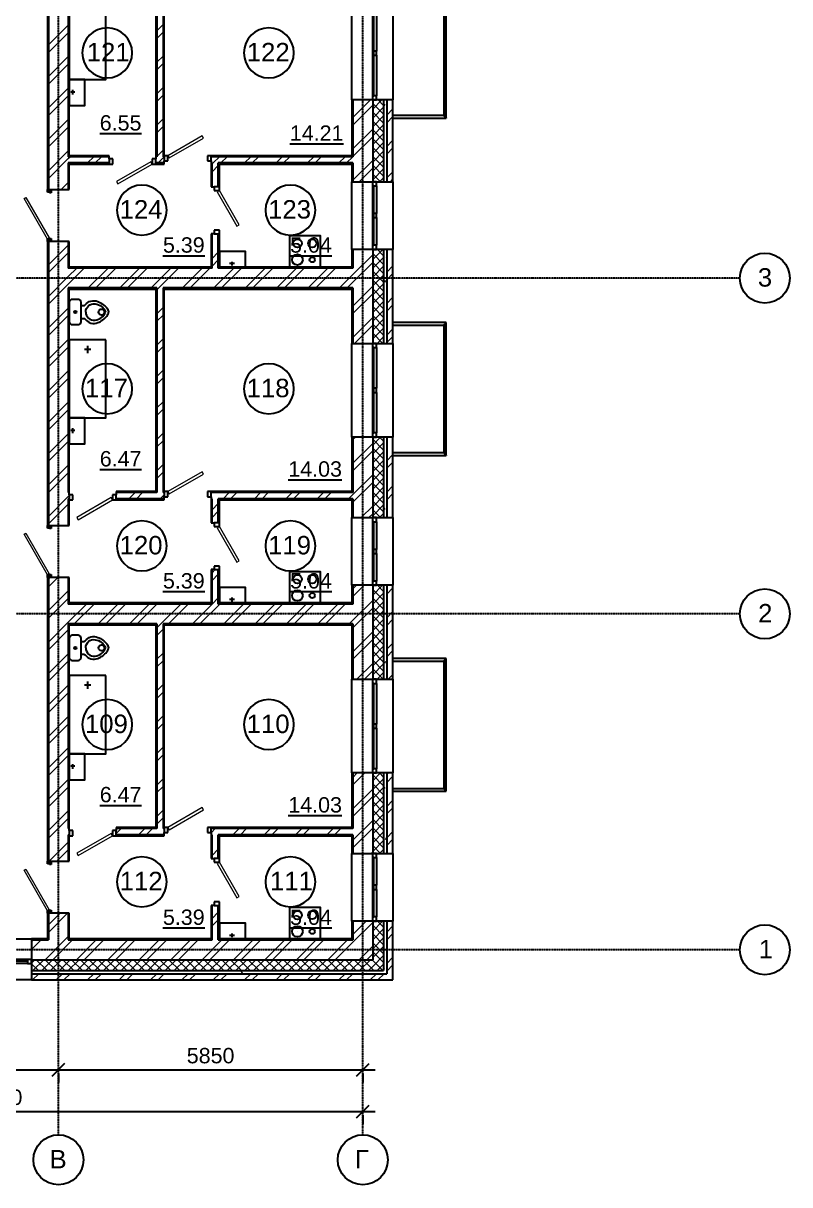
# Model space of a CAD drawing. Header units: millimetres. Extents: x -3463 to 813393, y -106315 to 159215.
# Drawn here: x 190056 to 204788, y -1511 to 20796 of the extents above; entities that cross this region are included whole.
import ezdxf

# ---------------------------------------------------------------- set-up
doc = ezdxf.new("R2010")
doc.units = ezdxf.units.MM
doc.linetypes.add('Линия сетки', pattern=[22.225, 12.7, -3.175, 3.175, -3.175])
doc.layers.add('AXIS_', color=252, linetype='Continuous')
doc.layers.add('PLANS_', color=252, linetype='Continuous')
doc.styles.add('arial', font='arial.ttf')
doc.styles.add('Arial_1', font='arial.ttf', dxfattribs={"height": 295.05988})

# ---------------------------------------------------------------- blocks, each defined once
blk = doc.blocks.new('_Oblique')
at = {"color": 0, "linetype": 'ByBlock', "lineweight": -2}
blk.add_line((-0.5, -0.5), (0.5, 0.5), dxfattribs=at)
blk = doc.blocks.new('A$Cd9ce3b92')
at = {"layer": 'AXIS_', "linetype": 'Линия сетки'}
for p, q in [((1551, -44949), (1551, 40039)), ((7401, -44949), (7401, 40039)), ((14647, -28496), (-13895, -28496)), ((14647, -34946), (-13895, -34946)), ((14647, -41396), (-13895, -41396))]:
    blk.add_line(p, q, dxfattribs=at)
at = {"layer": 'AXIS_'}
for p, q in [((-1219, -43702), (1791, -43702)), ((1311, -43702), (7641, -43702)), ((1551, -43772), (1551, -43942)), ((1551, -43772), (1551, -43942)), ((7401, -43772), (7401, -43942)), ((-7069, -44502), (7641, -44502)), ((7401, -44572), (7401, -44742))]:
    blk.add_line(p, q, dxfattribs=at)
for centre in [(15127, -28496), (15127, -34946), (15127, -41396), (1551, -45429), (7401, -45429)]:
    blk.add_circle(centre, 480, dxfattribs=at)
at = {"layer": 'PLANS_', "lineweight": 25}
for p, q in [((1341, -21086), (1341, -26796)), ((1761, -26146), (1761, -22206)), ((3424, -22206), (3424, -26206)), ((3584, -26146), (3584, -22206)), ((7981, -25076), (7191, -25076)), ((7191, -25076), (7191, -26146)), ((7981, -26646), (7981, -25076)), ((2524, -26146), (1761, -26146)), ((1761, -26796), (1761, -26306)), ((1761, -26306), (2524, -26306)), ((2524, -26206), (2524, -26146)), ((3424, -26306), (3584, -26306)), ((3584, -26306), (3584, -26246)), ((7191, -26146), (4484, -26146)), ((4484, -26246), (4484, -26746)), ((4644, -26306), (7191, -26306)), ((4644, -26746), (4644, -26306)), ((7191, -26306), (7191, -26646)), ((4484, -26746), (4544, -26746)), ((7191, -26646), (7981, -26646)), ((1411, -26796), (1761, -26796)), ((4484, -27646), (4484, -28286)), ((4544, -27646), (4484, -27646)), ((4644, -28286), (4644, -27646)), ((1341, -27796), (1341, -33246)), ((1761, -27796), (1411, -27796)), ((1761, -28286), (1761, -27796)), ((7981, -27946), (7191, -27946)), ((7191, -27946), (7191, -28286)), ((7981, -29751), (7981, -27946)), ((4484, -28286), (1761, -28286)), ((7191, -28286), (4644, -28286)), ((1761, -32656), (1761, -28706)), ((1761, -28706), (3424, -28706)), ((3424, -28706), (3424, -32596)), ((3584, -28706), (7191, -28706)), ((3584, -32596), (3584, -28706)), ((7191, -28706), (7191, -29751)), ((7191, -29751), (7981, -29751)), ((7981, -31551), (7191, -31551)), ((7191, -31551), (7191, -32596)), ((7981, -33096), (7981, -31551)), ((1761, -33246), (1761, -32756)), ((3424, -32596), (2661, -32596)), ((2661, -32596), (2661, -32656)), ((2661, -32756), (3584, -32756)), ((3584, -32756), (3584, -32696)), ((7191, -32596), (4484, -32596)), ((4484, -32696), (4484, -33196)), ((4644, -32756), (7191, -32756)), ((4644, -33196), (4644, -32756)), ((7191, -32756), (7191, -33096)), ((4484, -33196), (4544, -33196)), ((7191, -33096), (7981, -33096)), ((1411, -33246), (1761, -33246)), ((4484, -34096), (4484, -34736)), ((4544, -34096), (4484, -34096)), ((4644, -34736), (4644, -34096)), ((1341, -34246), (1341, -39696)), ((1761, -34246), (1411, -34246)), ((1761, -34736), (1761, -34246)), ((7981, -34396), (7191, -34396)), ((7191, -34396), (7191, -34736)), ((7981, -36201), (7981, -34396)), ((4484, -34736), (1761, -34736)), ((7191, -34736), (4644, -34736)), ((1761, -39106), (1761, -35156)), ((1761, -35156), (3424, -35156)), ((3424, -35156), (3424, -39046)), ((3584, -35156), (7191, -35156)), ((3584, -39046), (3584, -35156)), ((7191, -35156), (7191, -36201)), ((7191, -36201), (7981, -36201)), ((7981, -38001), (7191, -38001)), ((7191, -38001), (7191, -39046)), ((7981, -39546), (7981, -38001)), ((1761, -39696), (1761, -39206)), ((3424, -39046), (2661, -39046)), ((2661, -39046), (2661, -39106)), ((2661, -39206), (3584, -39206)), ((3584, -39206), (3584, -39146)), ((7191, -39046), (4484, -39046)), ((4484, -39146), (4484, -39646)), ((4644, -39206), (7191, -39206)), ((4644, -39646), (4644, -39206)), ((7191, -39206), (7191, -39546)), ((1411, -39696), (1761, -39696)), ((4484, -39646), (4544, -39646)), ((7191, -39546), (7981, -39546)), ((4484, -40546), (4484, -41186)), ((4544, -40546), (4484, -40546)), ((4644, -41186), (4644, -40546)), ((1341, -40696), (1341, -41186)), ((1761, -40696), (1411, -40696)), ((1761, -41186), (1761, -40696)), ((7981, -40846), (7191, -40846)), ((7191, -40846), (7191, -41186)), ((7981, -41976), (7981, -40846)), ((1341, -41186), (1036, -41186)), ((1036, -41186), (1036, -41976)), ((4484, -41186), (1761, -41186)), ((7191, -41186), (4644, -41186)), ((1036, -41976), (7981, -41976))]:
    blk.add_line(p, q, dxfattribs=at)
at = {"layer": 'PLANS_'}
for p, q in [((1361, -21086), (1361, -26796)), ((1741, -22186), (1741, -26166)), ((3444, -22186), (3444, -26166)), ((3564, -22186), (3564, -26166)), ((8956, -22927), (8956, -25377)), ((9006, -25427), (9006, -22877)), ((7191, -25076), (7191, -23276)), ((7586, -23356), (7586, -24996)), ((7616, -24996), (7616, -23356)), ((7666, -23356), (7666, -24136)), ((7981, -23276), (7981, -25076)), ((7586, -24136), (7586, -24216)), ((7666, -24136), (7586, -24136)), ((7586, -24216), (7666, -24216)), ((7666, -24216), (7666, -24136)), ((7666, -24216), (7666, -24996)), ((7211, -25076), (7211, -26166)), ((7586, -24996), (7616, -24996)), ((7586, -24996), (7586, -25076)), ((7666, -24996), (7586, -24996)), ((7586, -25076), (7666, -25076)), ((7591, -25076), (7591, -26646)), ((7666, -25076), (7666, -24996)), ((7801, -25076), (7801, -26646)), ((7861, -25076), (7861, -26646)), ((8956, -25377), (7981, -25377)), ((7981, -25427), (9006, -25427)), ((2524, -26166), (1741, -26166)), ((1741, -26286), (1741, -26796)), ((2524, -26286), (1741, -26286)), ((2594, -26206), (2524, -26206)), ((2524, -26206), (2524, -26306)), ((2524, -26306), (2594, -26306)), ((2594, -26306), (2594, -26206)), ((3424, -26206), (3354, -26206)), ((3354, -26206), (3354, -26306)), ((3354, -26306), (3424, -26306)), ((3444, -26166), (3424, -26166)), ((3424, -26306), (3424, -26206)), ((3584, -26286), (3424, -26286)), ((3584, -26166), (3564, -26166)), ((3654, -26146), (3584, -26146)), ((3584, -26146), (3584, -26246)), ((3584, -26246), (3654, -26246)), ((3654, -26246), (3654, -26146)), ((4414, -26146), (4414, -26246)), ((4484, -26146), (4414, -26146)), ((4414, -26246), (4484, -26246)), ((4484, -26246), (4484, -26146)), ((7211, -26166), (4484, -26166)), ((4504, -26286), (4484, -26286)), ((4504, -26746), (4504, -26286)), ((7211, -26286), (4624, -26286)), ((4624, -26746), (4624, -26286)), ((7191, -26166), (7191, -26146)), ((7191, -26306), (7191, -26286)), ((7211, -26286), (7211, -26646)), ((4644, -26746), (4544, -26746)), ((4544, -26746), (4544, -26816)), ((4644, -26816), (4644, -26746)), ((7191, -27946), (7191, -26646)), ((7586, -26646), (7586, -26726)), ((7666, -26646), (7586, -26646)), ((7586, -26726), (7586, -27866)), ((7616, -26726), (7586, -26726)), ((7586, -26726), (7666, -26726)), ((7616, -27866), (7616, -26726)), ((7666, -26726), (7666, -26646)), ((7666, -26726), (7666, -27256)), ((7981, -26646), (7981, -27946)), ((1341, -26796), (1411, -26796)), ((1341, -26816), (1341, -26796)), ((1341, -26816), (1411, -26816)), ((1341, -26846), (1341, -26816)), ((1411, -26816), (1341, -26816)), ((1381, -26846), (1341, -26846)), ((1381, -26856), (1381, -26846)), ((1411, -26856), (1381, -26856)), ((1411, -26796), (1411, -26816)), ((1411, -26816), (1411, -26856)), ((4544, -26816), (4644, -26816)), ((7586, -27256), (7586, -27336)), ((7666, -27256), (7586, -27256)), ((7586, -27336), (7666, -27336)), ((7666, -27336), (7666, -27256)), ((7666, -27336), (7666, -27866)), ((4504, -28306), (4504, -27646)), ((4644, -27576), (4544, -27576)), ((4544, -27576), (4544, -27646)), ((4544, -27646), (4644, -27646)), ((4624, -28306), (4624, -27646)), ((4644, -27646), (4644, -27576)), ((1341, -27746), (1381, -27746)), ((1341, -27776), (1341, -27746)), ((1411, -27776), (1341, -27776)), ((1341, -27776), (1411, -27776)), ((1341, -27796), (1341, -27776)), ((1411, -27796), (1341, -27796)), ((1361, -27796), (1361, -33246)), ((1381, -27736), (1411, -27736)), ((1381, -27746), (1381, -27736)), ((1411, -27736), (1411, -27776)), ((1411, -27776), (1411, -27796)), ((1741, -27796), (1741, -28306)), ((7586, -27866), (7616, -27866)), ((7586, -27866), (7586, -27946)), ((7666, -27866), (7586, -27866)), ((7666, -27946), (7666, -27866)), ((7211, -27946), (7211, -28306)), ((7586, -27946), (7666, -27946)), ((7591, -27946), (7591, -29751)), ((7801, -27946), (7801, -29751)), ((7861, -27946), (7861, -29751)), ((4504, -28306), (1741, -28306)), ((7211, -28306), (4624, -28306)), ((7191, -28306), (7191, -28286)), ((1741, -28686), (1741, -32616)), ((3444, -28686), (1741, -28686)), ((3444, -28686), (3444, -32616)), ((7211, -28686), (3564, -28686)), ((3564, -28686), (3564, -32616)), ((7191, -28706), (7191, -28686)), ((7211, -28686), (7211, -29751)), ((9006, -29352), (7981, -29352)), ((7981, -29402), (8956, -29402)), ((8956, -29402), (8956, -31852)), ((9006, -31902), (9006, -29352)), ((7191, -31551), (7191, -29751)), ((7586, -29751), (7586, -29831)), ((7666, -29751), (7586, -29751)), ((7586, -29831), (7586, -31471)), ((7616, -29831), (7586, -29831)), ((7586, -29831), (7666, -29831)), ((7616, -31471), (7616, -29831)), ((7666, -29831), (7666, -29751)), ((7666, -29831), (7666, -30611)), ((7981, -29751), (7981, -31551)), ((7586, -30611), (7586, -30691)), ((7666, -30611), (7586, -30611)), ((7586, -30691), (7666, -30691)), ((7666, -30691), (7666, -30611)), ((7666, -30691), (7666, -31471)), ((7211, -31551), (7211, -32616)), ((7586, -31471), (7616, -31471)), ((7586, -31471), (7586, -31551)), ((7666, -31471), (7586, -31471)), ((7586, -31551), (7666, -31551)), ((7591, -31551), (7591, -33096)), ((7666, -31551), (7666, -31471)), ((7801, -31551), (7801, -33096)), ((7861, -31551), (7861, -33096)), ((8956, -31852), (7981, -31852)), ((7981, -31902), (9006, -31902)), ((1741, -32616), (1761, -32616)), ((1741, -32736), (1741, -33246)), ((1741, -32736), (1761, -32736)), ((1831, -32656), (1761, -32656)), ((1761, -32656), (1761, -32756)), ((1761, -32756), (1831, -32756)), ((1831, -32756), (1831, -32656)), ((2661, -32656), (2591, -32656)), ((2591, -32656), (2591, -32756)), ((2591, -32756), (2661, -32756)), ((3444, -32616), (2661, -32616)), ((2661, -32756), (2661, -32656)), ((3584, -32736), (2661, -32736)), ((3584, -32616), (3564, -32616)), ((3654, -32596), (3584, -32596)), ((3584, -32596), (3584, -32696)), ((3584, -32696), (3654, -32696)), ((3654, -32696), (3654, -32596)), ((4414, -32596), (4414, -32696)), ((4484, -32596), (4414, -32596)), ((4414, -32696), (4484, -32696)), ((4484, -32696), (4484, -32596)), ((7211, -32616), (4484, -32616)), ((4504, -32736), (4484, -32736)), ((4504, -33196), (4504, -32736)), ((7211, -32736), (4624, -32736)), ((4624, -33196), (4624, -32736)), ((7191, -32616), (7191, -32596)), ((7191, -32756), (7191, -32736)), ((7211, -32736), (7211, -33096)), ((4644, -33196), (4544, -33196)), ((4544, -33196), (4544, -33266)), ((4644, -33266), (4644, -33196)), ((7191, -34396), (7191, -33096)), ((7586, -33096), (7586, -33176)), ((7666, -33096), (7586, -33096)), ((7586, -33176), (7586, -34316)), ((7616, -33176), (7586, -33176)), ((7586, -33176), (7666, -33176)), ((7616, -34316), (7616, -33176)), ((7666, -33176), (7666, -33096)), ((7666, -33176), (7666, -33706)), ((7981, -33096), (7981, -34396)), ((1341, -33246), (1411, -33246)), ((1341, -33266), (1341, -33246)), ((1341, -33266), (1411, -33266)), ((1341, -33296), (1341, -33266)), ((1411, -33266), (1341, -33266)), ((1381, -33296), (1341, -33296)), ((1381, -33306), (1381, -33296)), ((1411, -33306), (1381, -33306)), ((1411, -33246), (1411, -33266)), ((1411, -33266), (1411, -33306)), ((4544, -33266), (4644, -33266)), ((7586, -33706), (7586, -33786)), ((7666, -33706), (7586, -33706)), ((7586, -33786), (7666, -33786)), ((7666, -33786), (7666, -33706)), ((7666, -33786), (7666, -34316)), ((4504, -34756), (4504, -34096)), ((4644, -34026), (4544, -34026)), ((4544, -34026), (4544, -34096)), ((4544, -34096), (4644, -34096)), ((4624, -34756), (4624, -34096)), ((4644, -34096), (4644, -34026)), ((1341, -34196), (1381, -34196)), ((1341, -34226), (1341, -34196)), ((1411, -34226), (1341, -34226)), ((1341, -34226), (1411, -34226)), ((1341, -34246), (1341, -34226)), ((1411, -34246), (1341, -34246)), ((1361, -34246), (1361, -39696)), ((1381, -34186), (1411, -34186)), ((1381, -34196), (1381, -34186)), ((1411, -34186), (1411, -34226)), ((1411, -34226), (1411, -34246)), ((1741, -34246), (1741, -34756)), ((7586, -34316), (7616, -34316)), ((7586, -34316), (7586, -34396)), ((7666, -34316), (7586, -34316)), ((7666, -34396), (7666, -34316)), ((7211, -34396), (7211, -34756)), ((7586, -34396), (7666, -34396)), ((7591, -34396), (7591, -36201)), ((7801, -34396), (7801, -36201)), ((7861, -34396), (7861, -36201)), ((4504, -34756), (1741, -34756)), ((7211, -34756), (4624, -34756)), ((7191, -34756), (7191, -34736)), ((1741, -35136), (1741, -39066)), ((3444, -35136), (1741, -35136)), ((3444, -35136), (3444, -39066)), ((7211, -35136), (3564, -35136)), ((3564, -35136), (3564, -39066)), ((7191, -35156), (7191, -35136)), ((7211, -35136), (7211, -36201)), ((9006, -35802), (7981, -35802)), ((7981, -35852), (8956, -35852)), ((8956, -35852), (8956, -38302)), ((9006, -38352), (9006, -35802)), ((7191, -38001), (7191, -36201)), ((7586, -36201), (7586, -36281)), ((7666, -36201), (7586, -36201)), ((7586, -36281), (7586, -37921)), ((7616, -36281), (7586, -36281)), ((7586, -36281), (7666, -36281)), ((7616, -37921), (7616, -36281)), ((7666, -36281), (7666, -36201)), ((7666, -36281), (7666, -37061)), ((7981, -36201), (7981, -38001)), ((7586, -37061), (7586, -37141)), ((7666, -37061), (7586, -37061)), ((7586, -37141), (7666, -37141)), ((7666, -37141), (7666, -37061)), ((7666, -37141), (7666, -37921)), ((7586, -37921), (7616, -37921)), ((7586, -37921), (7586, -38001)), ((7666, -37921), (7586, -37921)), ((7666, -38001), (7666, -37921)), ((7211, -38001), (7211, -39066)), ((7586, -38001), (7666, -38001)), ((7591, -38001), (7591, -39546)), ((7801, -38001), (7801, -39546)), ((7861, -38001), (7861, -39546)), ((8956, -38302), (7981, -38302)), ((7981, -38352), (9006, -38352)), ((1741, -39066), (1761, -39066)), ((1741, -39186), (1741, -39696)), ((1741, -39186), (1761, -39186)), ((1831, -39106), (1761, -39106)), ((1761, -39106), (1761, -39206)), ((1761, -39206), (1831, -39206)), ((1831, -39206), (1831, -39106)), ((2661, -39106), (2591, -39106)), ((2591, -39106), (2591, -39206)), ((2591, -39206), (2661, -39206)), ((3444, -39066), (2661, -39066)), ((2661, -39206), (2661, -39106)), ((3584, -39186), (2661, -39186)), ((3584, -39066), (3564, -39066)), ((3654, -39046), (3584, -39046)), ((3584, -39046), (3584, -39146)), ((3584, -39146), (3654, -39146)), ((3654, -39146), (3654, -39046)), ((4414, -39046), (4414, -39146)), ((4484, -39046), (4414, -39046)), ((4414, -39146), (4484, -39146)), ((4484, -39146), (4484, -39046)), ((7211, -39066), (4484, -39066)), ((4504, -39186), (4484, -39186)), ((4504, -39646), (4504, -39186)), ((7211, -39186), (4624, -39186)), ((4624, -39646), (4624, -39186)), ((7191, -39066), (7191, -39046)), ((7191, -39206), (7191, -39186)), ((7211, -39186), (7211, -39546)), ((1341, -39696), (1411, -39696)), ((1341, -39716), (1341, -39696)), ((1411, -39696), (1411, -39716)), ((4644, -39646), (4544, -39646)), ((4544, -39646), (4544, -39716)), ((4644, -39716), (4644, -39646)), ((7191, -40846), (7191, -39546)), ((7586, -39546), (7586, -39626)), ((7666, -39546), (7586, -39546)), ((7586, -39626), (7586, -40766)), ((7616, -39626), (7586, -39626)), ((7586, -39626), (7666, -39626)), ((7616, -40766), (7616, -39626)), ((7666, -39626), (7666, -39546)), ((7666, -39626), (7666, -40156)), ((7981, -39546), (7981, -40846)), ((1341, -39716), (1411, -39716)), ((1341, -39746), (1341, -39716)), ((1411, -39716), (1341, -39716)), ((1381, -39746), (1341, -39746)), ((1381, -39756), (1381, -39746)), ((1411, -39756), (1381, -39756)), ((1411, -39716), (1411, -39756)), ((4544, -39716), (4644, -39716)), ((7586, -40156), (7586, -40236)), ((7666, -40156), (7586, -40156)), ((7586, -40236), (7666, -40236)), ((7666, -40236), (7666, -40156)), ((7666, -40236), (7666, -40766)), ((4504, -41206), (4504, -40546)), ((4644, -40476), (4544, -40476)), ((4544, -40476), (4544, -40546)), ((4544, -40546), (4644, -40546)), ((4624, -41206), (4624, -40546)), ((4644, -40546), (4644, -40476)), ((1341, -40646), (1381, -40646)), ((1341, -40676), (1341, -40646)), ((1411, -40676), (1341, -40676)), ((1341, -40676), (1411, -40676)), ((1341, -40696), (1341, -40676)), ((1411, -40696), (1341, -40696)), ((1361, -40696), (1361, -41206)), ((1381, -40636), (1411, -40636)), ((1381, -40646), (1381, -40636)), ((1411, -40636), (1411, -40676)), ((1411, -40676), (1411, -40696)), ((1741, -40696), (1741, -41206)), ((7586, -40766), (7616, -40766)), ((7586, -40766), (7586, -40846)), ((7666, -40766), (7586, -40766)), ((7666, -40846), (7666, -40766)), ((7211, -40846), (7211, -41206)), ((7586, -40846), (7666, -40846)), ((7591, -40846), (7591, -41586)), ((7801, -40846), (7801, -41796)), ((7861, -40846), (7861, -41856)), ((-464, -41186), (1036, -41186)), ((1036, -41206), (1361, -41206)), ((1341, -41186), (1361, -41186)), ((1741, -41186), (1761, -41186)), ((1741, -41206), (4504, -41206)), ((4484, -41186), (4504, -41186)), ((4624, -41186), (4644, -41186)), ((4624, -41206), (7211, -41206)), ((956, -41581), (-384, -41581)), ((-384, -41611), (956, -41611)), ((956, -41661), (326, -41661)), ((956, -41611), (956, -41581)), ((1036, -41581), (956, -41581)), ((956, -41581), (956, -41661)), ((956, -41661), (1036, -41661)), ((1036, -41661), (1036, -41581)), ((1036, -41586), (7591, -41586)), ((1036, -41796), (7801, -41796)), ((1036, -41856), (7861, -41856)), ((1036, -41976), (-464, -41976))]:
    blk.add_line(p, q, dxfattribs=at)
at = {"layer": 'PLANS_', "linetype": 'Continuous', "lineweight": 9}
for p, q in [((1361, -24020), (1741, -23640)), ((3444, -23748), (3564, -23628)), ((1361, -24167), (1741, -23787)), ((3444, -23895), (3564, -23775)), ((1361, -24624), (1741, -24244)), ((3444, -24352), (3564, -24232)), ((1361, -24770), (1741, -24390)), ((3444, -24498), (3564, -24378)), ((1361, -25227), (1741, -24847)), ((3444, -24955), (3564, -24835)), ((3444, -25102), (3564, -24982)), ((1361, -25374), (1741, -24994)), ((7211, -25412), (7547, -25076)), ((7211, -25558), (7591, -25178)), ((7591, -25084), (7598, -25076)), ((7591, -25253), (7768, -25076)), ((7801, -25351), (7591, -25141)), ((7801, -25181), (7696, -25076)), ((7824, -25154), (7804, -25189)), ((7591, -25423), (7801, -25213)), ((7801, -25521), (7591, -25311)), ((7591, -25593), (7801, -25383)), ((7861, -25366), (7981, -25246)), ((7861, -25512), (7981, -25392)), ((1361, -25831), (1741, -25451)), ((1361, -25977), (1741, -25597)), ((3444, -25559), (3564, -25439)), ((3444, -25705), (3564, -25585)), ((7211, -26016), (7591, -25636)), ((7801, -25691), (7591, -25481)), ((7591, -25763), (7801, -25553)), ((7801, -25860), (7591, -25650)), ((7211, -26162), (7591, -25782)), ((7591, -25932), (7801, -25722)), ((7801, -26030), (7591, -25820)), ((7861, -25969), (7981, -25849)), ((1361, -26434), (1741, -26054)), ((3444, -26162), (3564, -26042)), ((7591, -26102), (7801, -25892)), ((7801, -26200), (7591, -25990)), ((7591, -26272), (7801, -26062)), ((7861, -26115), (7981, -25995)), ((1361, -26581), (1741, -26201)), ((1741, -26201), (1775, -26166)), ((2113, -26286), (2233, -26166)), ((2259, -26286), (2379, -26166)), ((3424, -26182), (3439, -26166)), ((3466, -26286), (3584, -26169)), ((4504, -26309), (4526, -26286)), ((4526, -26286), (4646, -26166)), ((4673, -26286), (4793, -26166)), ((5130, -26286), (5250, -26166)), ((5276, -26286), (5396, -26166)), ((5733, -26286), (5853, -26166)), ((5880, -26286), (6000, -26166)), ((6337, -26286), (6457, -26166)), ((6483, -26286), (6603, -26166)), ((6940, -26286), (7060, -26166)), ((7087, -26286), (7207, -26166)), ((7211, -26619), (7591, -26239)), ((7801, -26369), (7591, -26159)), ((7591, -26441), (7801, -26231)), ((4504, -26456), (4624, -26336)), ((7330, -26646), (7591, -26385)), ((7801, -26539), (7591, -26329)), ((7591, -26611), (7801, -26401)), ((7739, -26646), (7591, -26499)), ((7861, -26573), (7981, -26453)), ((1603, -26796), (1741, -26658)), ((7725, -26646), (7801, -26571)), ((7934, -26646), (7981, -26599)), ((4504, -27662), (4520, -27646)), ((1361, -28245), (1741, -27865)), ((1361, -28391), (1741, -28011)), ((4504, -28120), (4624, -28000)), ((7211, -27972), (7237, -27946)), ((7211, -28430), (7591, -28050)), ((7591, -27969), (7613, -27946)), ((7591, -28138), (7783, -27946)), ((7801, -28236), (7591, -28026)), ((7591, -28308), (7801, -28098)), ((7801, -28066), (7681, -27946)), ((7861, -28112), (7853, -28099)), ((1741, -28468), (1903, -28306)), ((1741, -28615), (2049, -28306)), ((2126, -28686), (2506, -28306)), ((2273, -28686), (2653, -28306)), ((2730, -28686), (3110, -28306)), ((2876, -28686), (3256, -28306)), ((3333, -28686), (3713, -28306)), ((3480, -28686), (3860, -28306)), ((3937, -28686), (4317, -28306)), ((4083, -28686), (4463, -28306)), ((4504, -28266), (4624, -28146)), ((4540, -28686), (4920, -28306)), ((4687, -28686), (5067, -28306)), ((5144, -28686), (5524, -28306)), ((5290, -28686), (5670, -28306)), ((5747, -28686), (6127, -28306)), ((5894, -28686), (6274, -28306)), ((6351, -28686), (6731, -28306)), ((6497, -28686), (6877, -28306)), ((7211, -28576), (7591, -28196)), ((7801, -28406), (7591, -28196)), ((7591, -28478), (7801, -28268)), ((7861, -28383), (7981, -28263)), ((1361, -28848), (1741, -28468)), ((6954, -28686), (7211, -28430)), ((7801, -28576), (7591, -28366)), ((7591, -28648), (7801, -28438)), ((7801, -28745), (7591, -28535)), ((7839, -28541), (7819, -28576)), ((7861, -28529), (7981, -28409)), ((1361, -28995), (1741, -28615)), ((3444, -28722), (3480, -28686)), ((7100, -28686), (7211, -28576)), ((7211, -29033), (7591, -28653)), ((7591, -28817), (7801, -28607)), ((7801, -28915), (7591, -28705)), ((7211, -29179), (7591, -28799)), ((7591, -28987), (7801, -28777)), ((7801, -29085), (7591, -28875)), ((7591, -29157), (7801, -28947)), ((7861, -28986), (7981, -28866)), ((1361, -29452), (1741, -29072)), ((1361, -29598), (1741, -29218)), ((3444, -29180), (3564, -29060)), ((3444, -29326), (3564, -29206)), ((7801, -29254), (7591, -29044)), ((7591, -29326), (7801, -29116)), ((7801, -29424), (7591, -29214)), ((7861, -29133), (7981, -29013)), ((7211, -29636), (7591, -29256)), ((7242, -29751), (7591, -29403)), ((7591, -29496), (7801, -29286)), ((7801, -29594), (7591, -29384)), ((3444, -29783), (3564, -29663)), ((7211, -29629), (7210, -29632)), ((7591, -29666), (7801, -29456)), ((7789, -29751), (7591, -29554)), ((7675, -29751), (7801, -29626)), ((7861, -29590), (7981, -29470)), ((7861, -29736), (7981, -29616)), ((1361, -30055), (1741, -29675)), ((1361, -30202), (1741, -29822)), ((3444, -29929), (3564, -29809)), ((7619, -29751), (7591, -29723)), ((1361, -30659), (1741, -30279)), ((3444, -30387), (3564, -30267)), ((1361, -30805), (1741, -30425)), ((3444, -30533), (3564, -30413)), ((1361, -31262), (1741, -30882)), ((3444, -30990), (3564, -30870)), ((1361, -31408), (1741, -31028)), ((3444, -31136), (3564, -31016)), ((1361, -31866), (1741, -31486)), ((1361, -32012), (1741, -31632)), ((3444, -31594), (3564, -31474)), ((3444, -31740), (3564, -31620)), ((7211, -31593), (7253, -31551)), ((7211, -32050), (7591, -31670)), ((7591, -31702), (7742, -31551)), ((7801, -31800), (7591, -31590)), ((7591, -31872), (7801, -31662)), ((7801, -31630), (7722, -31551)), ((7211, -31863), (7204, -31852)), ((7211, -32197), (7591, -31817)), ((7801, -31970), (7591, -31760)), ((7591, -32042), (7801, -31832)), ((7861, -32004), (7981, -31884)), ((1361, -32469), (1741, -32089)), ((3444, -32197), (3564, -32077)), ((7801, -32139), (7591, -31929)), ((7591, -32211), (7801, -32001)), ((7801, -32309), (7591, -32099)), ((7861, -32150), (7981, -32030)), ((1361, -32615), (1741, -32235)), ((3444, -32343), (3564, -32223)), ((7211, -32654), (7591, -32274)), ((7591, -32381), (7801, -32171)), ((7801, -32479), (7591, -32269)), ((7591, -32551), (7801, -32341)), ((7211, -32800), (7591, -32420)), ((7801, -32649), (7591, -32439)), ((7591, -32721), (7801, -32511)), ((7861, -32607), (7981, -32487)), ((1361, -33073), (1741, -32693)), ((1741, -32693), (1761, -32673)), ((2904, -32736), (3024, -32616)), ((3050, -32736), (3170, -32616)), ((3508, -32736), (3584, -32661)), ((4715, -32736), (4835, -32616)), ((4861, -32736), (4981, -32616)), ((5318, -32736), (5438, -32616)), ((5464, -32736), (5584, -32616)), ((5922, -32736), (6042, -32616)), ((6068, -32736), (6188, -32616)), ((6525, -32736), (6645, -32616)), ((6671, -32736), (6791, -32616)), ((7129, -32736), (7211, -32654)), ((7801, -32818), (7591, -32608)), ((7591, -32890), (7801, -32680)), ((7801, -32988), (7591, -32778)), ((7861, -32754), (7981, -32634)), ((1361, -33219), (1741, -32839)), ((4504, -32947), (4624, -32827)), ((4504, -33094), (4624, -32974)), ((7372, -33096), (7591, -32877)), ((7591, -33060), (7801, -32850)), ((7740, -33096), (7591, -32948)), ((7834, -32943), (7814, -32908)), ((7518, -33096), (7591, -33024)), ((7724, -33096), (7801, -33020)), ((7975, -33096), (7981, -33091)), ((4504, -34154), (4562, -34096)), ((1361, -34280), (1394, -34246)), ((1361, -34426), (1540, -34246)), ((4504, -34301), (4624, -34181)), ((1361, -34883), (1741, -34503)), ((7211, -34464), (7279, -34396)), ((7211, -34611), (7425, -34396)), ((7591, -34418), (7612, -34396)), ((7591, -34587), (7782, -34396)), ((7801, -34685), (7591, -34475)), ((7591, -34757), (7801, -34547)), ((7801, -34515), (7682, -34396)), ((7861, -34418), (7882, -34396)), ((7861, -34564), (7981, -34444)), ((1361, -35029), (1741, -34649)), ((1741, -35106), (2091, -34756)), ((1857, -35136), (2237, -34756)), ((2315, -35136), (2695, -34756)), ((2461, -35136), (2841, -34756)), ((2918, -35136), (3298, -34756)), ((3064, -35136), (3444, -34756)), ((3522, -35136), (3902, -34756)), ((3668, -35136), (4048, -34756)), ((4125, -35136), (4505, -34756)), ((4271, -35136), (4651, -34756)), ((4505, -34756), (4624, -34638)), ((4729, -35136), (5109, -34756)), ((4875, -35136), (5255, -34756)), ((5332, -35136), (5712, -34756)), ((5478, -35136), (5858, -34756)), ((5935, -35136), (6315, -34756)), ((6082, -35136), (6462, -34756)), ((6539, -35136), (6919, -34756)), ((6685, -35136), (7065, -34756)), ((7211, -35068), (7591, -34688)), ((7801, -34855), (7591, -34645)), ((7591, -34927), (7801, -34717)), ((7211, -35214), (7591, -34834)), ((7801, -35024), (7591, -34814)), ((7591, -35096), (7801, -34886)), ((7801, -35194), (7591, -34984)), ((7861, -35021), (7981, -34901)), ((1361, -35486), (1741, -35106)), ((3444, -35214), (3522, -35136)), ((3444, -35361), (3564, -35241)), ((7142, -35136), (7211, -35068)), ((7591, -35266), (7801, -35056)), ((7801, -35364), (7591, -35154)), ((7591, -35436), (7801, -35226)), ((7861, -35167), (7981, -35047)), ((1361, -35633), (1741, -35253)), ((7211, -35671), (7591, -35291)), ((7211, -35817), (7591, -35437)), ((7801, -35533), (7591, -35323)), ((7591, -35606), (7801, -35396)), ((7203, -35495), (7191, -35516)), ((7801, -35703), (7591, -35493)), ((7591, -35775), (7801, -35565)), ((7801, -35873), (7591, -35663)), ((7861, -35625), (7981, -35505)), ((7861, -35771), (7981, -35651)), ((1361, -36090), (1741, -35710)), ((1361, -36236), (1741, -35856)), ((3444, -35818), (3564, -35698)), ((3444, -35964), (3564, -35844)), ((7284, -36201), (7591, -35895)), ((7591, -35945), (7801, -35735)), ((7801, -36043), (7591, -35833)), ((7591, -36115), (7801, -35905)), ((7837, -35861), (7817, -35895)), ((7431, -36201), (7591, -36041)), ((7790, -36201), (7591, -36002)), ((7674, -36201), (7801, -36074)), ((7888, -36201), (7981, -36108)), ((1361, -36693), (1741, -36313)), ((3444, -36421), (3564, -36301)), ((7621, -36201), (7591, -36172)), ((1361, -36840), (1741, -36460)), ((3444, -36568), (3564, -36448)), ((1361, -37297), (1741, -36917)), ((3444, -37025), (3564, -36905)), ((1361, -37443), (1741, -37063)), ((3444, -37171), (3564, -37051)), ((1361, -37900), (1741, -37520)), ((1361, -38047), (1741, -37667)), ((3444, -37628), (3564, -37508)), ((3444, -37775), (3564, -37655)), ((1361, -38504), (1741, -38124)), ((3444, -38232), (3564, -38112)), ((7211, -38085), (7295, -38001)), ((7211, -38231), (7441, -38001)), ((7591, -38151), (7741, -38001)), ((7801, -38249), (7591, -38039)), ((7591, -38321), (7801, -38111)), ((7801, -38079), (7723, -38001)), ((7861, -38039), (7898, -38001)), ((7861, -38185), (7981, -38065)), ((1361, -38650), (1741, -38270)), ((3444, -38378), (3564, -38258)), ((7211, -38689), (7591, -38309)), ((7801, -38418), (7591, -38208)), ((7591, -38491), (7801, -38281)), ((7828, -38296), (7808, -38261)), ((7211, -38835), (7591, -38455)), ((7801, -38588), (7591, -38378)), ((7591, -38660), (7801, -38450)), ((7801, -38758), (7591, -38548)), ((7861, -38642), (7981, -38522)), ((1361, -39107), (1741, -38727)), ((3444, -38835), (3564, -38715)), ((7194, -38662), (7191, -38656)), ((7591, -38830), (7801, -38620)), ((7801, -38928), (7591, -38718)), ((7591, -39000), (7801, -38790)), ((7861, -38788), (7981, -38668)), ((1361, -39254), (1741, -38874)), ((3444, -38982), (3564, -38862)), ((7211, -39292), (7591, -38912)), ((7801, -39097), (7591, -38887)), ((7591, -39169), (7801, -38959)), ((2661, -39161), (2755, -39066)), ((3092, -39186), (3212, -39066)), ((3239, -39186), (3359, -39066)), ((4484, -39148), (4566, -39066)), ((4903, -39186), (5023, -39066)), ((5049, -39186), (5169, -39066)), ((5506, -39186), (5626, -39066)), ((5653, -39186), (5773, -39066)), ((6110, -39186), (6230, -39066)), ((6256, -39186), (6376, -39066)), ((6713, -39186), (6833, -39066)), ((6860, -39186), (6980, -39066)), ((7211, -39438), (7591, -39058)), ((7801, -39267), (7591, -39057)), ((7591, -39339), (7801, -39129)), ((7801, -39437), (7591, -39227)), ((7852, -39248), (7832, -39283)), ((7861, -39246), (7981, -39126)), ((1375, -39696), (1741, -39331)), ((1522, -39696), (1741, -39477)), ((4504, -39586), (4624, -39466)), ((7591, -39509), (7801, -39299)), ((7741, -39546), (7591, -39396)), ((7723, -39546), (7801, -39468)), ((7861, -39392), (7981, -39272)), ((4589, -39646), (4624, -39612)), ((7560, -39546), (7591, -39516)), ((1361, -40918), (1582, -40696)), ((1361, -41064), (1729, -40696)), ((4504, -40793), (4624, -40673)), ((4504, -40939), (4624, -40819)), ((7211, -41102), (7467, -40846)), ((7211, -41249), (7591, -40869)), ((7591, -40866), (7611, -40846)), ((7591, -41036), (7781, -40846)), ((7801, -41134), (7591, -40924)), ((7591, -41206), (7801, -40996)), ((7801, -40964), (7684, -40846)), ((7861, -41056), (7981, -40936)), ((1036, -41243), (1072, -41206)), ((1036, -41389), (1219, -41206)), ((1296, -41586), (1676, -41206)), ((1338, -41198), (1331, -41186)), ((1442, -41586), (1822, -41206)), ((1676, -41206), (1741, -41141)), ((1899, -41586), (2279, -41206)), ((2046, -41586), (2426, -41206)), ((2503, -41586), (2883, -41206)), ((2649, -41586), (3029, -41206)), ((3106, -41586), (3486, -41206)), ((3253, -41586), (3633, -41206)), ((3710, -41586), (4090, -41206)), ((3856, -41586), (4236, -41206)), ((3912, -41196), (3906, -41206)), ((4313, -41586), (4693, -41206)), ((4460, -41586), (4840, -41206)), ((4917, -41586), (5297, -41206)), ((5063, -41586), (5443, -41206)), ((5520, -41586), (5900, -41206)), ((5666, -41586), (6046, -41206)), ((6124, -41586), (6504, -41206)), ((6270, -41586), (6650, -41206)), ((6727, -41586), (7107, -41206)), ((6873, -41586), (7211, -41249)), ((7801, -41303), (7591, -41093)), ((7591, -41376), (7801, -41166)), ((7801, -41473), (7591, -41263)), ((7861, -41202), (7981, -41082)), ((7331, -41586), (7591, -41326)), ((7477, -41586), (7591, -41472)), ((7591, -41545), (7801, -41335)), ((7801, -41643), (7591, -41433)), ((1036, -41651), (1101, -41586)), ((1166, -41796), (1036, -41666)), ((1061, -41796), (1271, -41586)), ((1336, -41796), (1126, -41586)), ((1230, -41796), (1440, -41586)), ((1506, -41796), (1296, -41586)), ((1400, -41796), (1610, -41586)), ((1676, -41796), (1466, -41586)), ((1570, -41796), (1780, -41586)), ((1845, -41796), (1635, -41586)), ((1740, -41796), (1950, -41586)), ((2015, -41796), (1805, -41586)), ((1909, -41796), (2119, -41586)), ((2185, -41796), (1975, -41586)), ((2079, -41796), (2289, -41586)), ((2354, -41796), (2144, -41586)), ((2249, -41796), (2459, -41586)), ((2524, -41796), (2314, -41586)), ((2418, -41796), (2628, -41586)), ((2694, -41796), (2484, -41586)), ((2588, -41796), (2798, -41586)), ((2864, -41796), (2654, -41586)), ((2758, -41796), (2968, -41586)), ((3033, -41796), (2823, -41586)), ((2928, -41796), (3138, -41586)), ((3203, -41796), (2993, -41586)), ((3097, -41796), (3307, -41586)), ((3373, -41796), (3163, -41586)), ((3267, -41796), (3477, -41586)), ((3542, -41796), (3332, -41586)), ((3437, -41796), (3647, -41586)), ((3712, -41796), (3502, -41586)), ((3606, -41796), (3816, -41586)), ((3882, -41796), (3672, -41586)), ((3776, -41796), (3986, -41586)), ((4051, -41796), (3841, -41586)), ((3946, -41796), (4156, -41586)), ((4221, -41796), (4011, -41586)), ((4115, -41796), (4325, -41586)), ((4391, -41796), (4181, -41586)), ((4285, -41796), (4495, -41586)), ((4561, -41796), (4351, -41586)), ((4455, -41796), (4665, -41586)), ((4730, -41796), (4520, -41586)), ((4625, -41796), (4835, -41586)), ((4900, -41796), (4690, -41586)), ((4794, -41796), (5004, -41586)), ((5070, -41796), (4860, -41586)), ((4964, -41796), (5174, -41586)), ((5239, -41796), (5029, -41586)), ((5134, -41796), (5344, -41586)), ((5409, -41796), (5199, -41586)), ((5303, -41796), (5513, -41586)), ((5579, -41796), (5369, -41586)), ((5473, -41796), (5683, -41586)), ((5749, -41796), (5539, -41586)), ((5643, -41796), (5853, -41586)), ((5918, -41796), (5708, -41586)), ((5813, -41796), (6023, -41586)), ((6088, -41796), (5878, -41586)), ((5982, -41796), (6192, -41586)), ((6258, -41796), (6048, -41586)), ((6152, -41796), (6362, -41586)), ((6427, -41796), (6217, -41586)), ((6322, -41796), (6532, -41586)), ((6597, -41796), (6387, -41586)), ((6491, -41796), (6701, -41586)), ((6767, -41796), (6557, -41586)), ((6661, -41796), (6871, -41586)), ((6936, -41796), (6726, -41586)), ((6831, -41796), (7041, -41586)), ((7106, -41796), (6896, -41586)), ((7000, -41796), (7210, -41586)), ((7276, -41796), (7066, -41586)), ((7170, -41796), (7380, -41586)), ((7446, -41796), (7236, -41586)), ((7340, -41796), (7550, -41586)), ((7591, -41772), (7405, -41586)), ((7591, -41603), (7575, -41586)), ((7591, -41715), (7801, -41505)), ((7785, -41796), (7591, -41603)), ((7679, -41796), (7801, -41675)), ((7861, -41659), (7981, -41539)), ((7861, -41806), (7981, -41686)), ((1052, -41976), (1172, -41856)), ((1509, -41976), (1629, -41856)), ((1656, -41976), (1776, -41856)), ((2113, -41976), (2233, -41856)), ((2259, -41976), (2379, -41856)), ((2716, -41976), (2836, -41856)), ((2863, -41976), (2983, -41856)), ((3320, -41976), (3440, -41856)), ((3466, -41976), (3586, -41856)), ((3923, -41976), (4043, -41856)), ((4070, -41976), (4190, -41856)), ((4410, -41796), (4403, -41808)), ((4527, -41976), (4647, -41856)), ((4673, -41976), (4793, -41856)), ((5091, -41847), (5071, -41812)), ((5130, -41976), (5250, -41856)), ((5276, -41976), (5396, -41856)), ((5734, -41976), (5854, -41856)), ((5880, -41976), (6000, -41856)), ((6337, -41976), (6457, -41856)), ((6483, -41976), (6603, -41856)), ((6941, -41976), (7061, -41856)), ((7087, -41976), (7207, -41856)), ((7478, -41847), (7472, -41856)), ((7510, -41796), (7591, -41715)), ((7544, -41976), (7664, -41856)), ((7615, -41796), (7591, -41772)), ((7601, -41805), (7596, -41796)), ((7690, -41976), (7810, -41856)), ((7811, -41758), (7801, -41775))]:
    blk.add_line(p, q, dxfattribs=at)
at = {"layer": 'PLANS_', "lineweight": -3}
for p, q in [((1866, -24923), (1792, -24923)), ((1828, -24973), (1828, -24880)), ((4935, -28219), (4842, -28219)), ((4885, -28182), (4885, -28255)), ((6144, -28143), (6144, -28143)), ((2175, -29866), (2054, -29866)), ((2114, -29937), (2114, -29795)), ((1866, -31423), (1792, -31423)), ((1828, -31473), (1828, -31380)), ((4935, -34669), (4842, -34669)), ((4885, -34632), (4885, -34705)), ((6144, -34593), (6144, -34593)), ((2175, -36316), (2054, -36316)), ((2114, -36387), (2114, -36245)), ((1866, -37873), (1792, -37873)), ((1828, -37923), (1828, -37830)), ((6144, -41043), (6144, -41043)), ((4935, -41119), (4842, -41119)), ((4885, -41082), (4885, -41155))]:
    blk.add_line(p, q, dxfattribs=at)
at = {"layer": 'PLANS_', "lineweight": 13}
for p, q in [((4312, -25766), (3654, -26146)), ((3679, -26190), (4337, -25810)), ((4337, -25810), (4312, -25766)), ((3329, -26263), (2670, -26643)), ((2695, -26686), (3354, -26306)), ((3354, -26306), (3329, -26263)), ((3654, -26146), (3679, -26190)), ((2670, -26643), (2695, -26686)), ((891, -26967), (926, -26947)), ((1341, -27746), (891, -26967)), ((926, -26947), (1376, -27726)), ((4644, -26816), (4600, -26841)), ((4600, -26841), (4980, -27500)), ((5024, -27475), (4644, -26816)), ((4980, -27500), (5024, -27475)), ((1376, -27726), (1341, -27746)), ((4312, -32216), (3654, -32596)), ((3679, -32640), (4337, -32260)), ((4337, -32260), (4312, -32216)), ((2566, -32713), (1908, -33093)), ((1933, -33136), (2591, -32756)), ((2591, -32756), (2566, -32713)), ((3654, -32596), (3679, -32640)), ((1908, -33093), (1933, -33136)), ((891, -33417), (926, -33397)), ((1341, -34196), (891, -33417)), ((926, -33397), (1376, -34176)), ((4644, -33266), (4600, -33291)), ((4600, -33291), (4980, -33950)), ((5024, -33925), (4644, -33266)), ((4980, -33950), (5024, -33925)), ((1376, -34176), (1341, -34196)), ((4312, -38666), (3654, -39046)), ((3679, -39090), (4337, -38710)), ((4337, -38710), (4312, -38666)), ((2566, -39163), (1908, -39543)), ((1933, -39586), (2591, -39206)), ((2591, -39206), (2566, -39163)), ((3654, -39046), (3679, -39090)), ((1908, -39543), (1933, -39586)), ((891, -39867), (926, -39847)), ((1341, -40646), (891, -39867)), ((926, -39847), (1376, -40626)), ((4644, -39716), (4600, -39741)), ((4600, -39741), (4980, -40400)), ((5024, -40375), (4644, -39716)), ((4980, -40400), (5024, -40375)), ((1376, -40626), (1341, -40646))]:
    blk.add_line(p, q, dxfattribs=at)
at = {"layer": 'PLANS_', "lineweight": -3}
for points in [[(2461, -23181), (1761, -23181), (1761, -24681), (2461, -24681)], [(1761, -25181), (2061, -25181), (2061, -24681), (1761, -24681)], [(5991, -28286), (6591, -28286), (6591, -27686), (5991, -27686)], [(5144, -28286), (5144, -27986), (4644, -27986), (4644, -28286)], [(2461, -29681), (1761, -29681), (1761, -31181), (2461, -31181)], [(1761, -31681), (2061, -31681), (2061, -31181), (1761, -31181)], [(5991, -34736), (6591, -34736), (6591, -34136), (5991, -34136)], [(5144, -34736), (5144, -34436), (4644, -34436), (4644, -34736)], [(2461, -36131), (1761, -36131), (1761, -37631), (2461, -37631)], [(1761, -38131), (2061, -38131), (2061, -37631), (1761, -37631)], [(5991, -41186), (6591, -41186), (6591, -40586), (5991, -40586)], [(5144, -41186), (5144, -40886), (4644, -40886), (4644, -41186)]]:
    blk.add_lwpolyline(points, close=True, dxfattribs=at)
at = {"layer": 'PLANS_'}
for points in [[(1986, -29334), (1986, -28963, 0.414214), (1930, -28906), (1817, -28906, 0.414214), (1761, -28963), (1761, -29334, 0.414214), (1817, -29390), (1930, -29390, 0.414214)], [(1986, -35784), (1986, -35413, 0.414214), (1930, -35356), (1817, -35356, 0.414214), (1761, -35413), (1761, -35784, 0.414214), (1817, -35840), (1930, -35840, 0.414214)]]:
    blk.add_lwpolyline(points, format="xyb", close=True, dxfattribs=at)
for points in [[(1986, -29025), (2042, -29025, 0.236068), (2065, -29013, -0.343108), (2312, -28946, -0.119543), (2481, -29070, -0.14868), (2515, -29148, -1.116183)], [(2076, -29148, -0.453768), (2256, -28991, -0.270259), (2459, -29148, 10.812243)], [(1986, -29272), (2042, -29272, -0.236068), (2065, -29283, 0.343108), (2312, -29351, 0.119543), (2481, -29227, 0.14868), (2515, -29148, 1.116183)], [(2076, -29148, 0.453768), (2256, -29306, 0.270259), (2459, -29148, -10.812243)], [(1986, -35475), (2042, -35475, 0.236068), (2065, -35463, -0.343108), (2312, -35396, -0.119543), (2481, -35520, -0.14868), (2515, -35598, -1.116183)], [(2076, -35598, -0.453768), (2256, -35441, -0.270259), (2459, -35598, 10.812243)], [(1986, -35722), (2042, -35722, -0.236068), (2065, -35733, 0.343108), (2312, -35801, 0.119543), (2481, -35677, 0.14868), (2515, -35598, 1.116183)], [(2076, -35598, 0.453768), (2256, -35756, 0.270259), (2459, -35598, -10.812243)]]:
    blk.add_lwpolyline(points, format="xyb", dxfattribs=at)
at = {"layer": 'PLANS_', "lineweight": -3}
for centre, radius in [((6144, -27829), 82.8), ((6429, -27829), 80.6), ((6144, -28143), 103), ((6429, -28143), 49.4), ((6144, -34279), 82.8), ((6429, -34279), 80.6), ((6144, -34593), 103), ((6429, -34593), 49.4), ((6144, -40729), 82.8), ((6429, -40729), 80.6), ((6144, -41043), 103), ((6429, -41043), 49.4)]:
    blk.add_circle(centre, radius, dxfattribs=at)
at = {"layer": 'PLANS_'}
for centre, radius in [((1874, -29148), 22.5), ((2380, -29148), 57.4), ((1874, -35598), 22.5), ((2380, -35598), 57.4)]:
    blk.add_circle(centre, radius, dxfattribs=at)
for centre, start, end in [((2489, -24172), 0, 180), ((5597, -24172), 0, 180), ((2489, -24172), 180, 0), ((5597, -24172), 180, 0), ((3154, -27191), 0, 180), ((6009, -27191), 0, 180), ((3154, -27191), 180, 0), ((6009, -27191), 180, 0), ((2489, -30622), 0, 180), ((5597, -30622), 0, 180), ((2489, -30622), 180, 0), ((5597, -30622), 180, 0), ((3154, -33641), 0, 180), ((6009, -33641), 0, 180), ((3154, -33641), 180, 0), ((6009, -33641), 180, 0), ((2489, -37072), 0, 180), ((5597, -37072), 0, 180), ((2489, -37072), 180, 0), ((5597, -37072), 180, 0), ((3154, -40091), 0, 180), ((6009, -40091), 0, 180), ((3154, -40091), 180, 0), ((6009, -40091), 180, 0)]:
    blk.add_arc(centre, 480, start, end, dxfattribs=at)
for points in [[(8956, -25377), (8956, -25377), (8957, -25378), (8958, -25379), (8959, -25381), (8961, -25382), (8962, -25384), (8964, -25385), (8966, -25387), (8968, -25389), (8970, -25391), (8972, -25393), (8973, -25394), (8975, -25396), (8976, -25398), (8978, -25399), (8979, -25401), (8981, -25402), (8983, -25404), (8984, -25406), (8986, -25407), (8988, -25409), (8989, -25410), (8991, -25412), (8992, -25413), (8994, -25415), (8995, -25416), (8997, -25418), (8998, -25420), (9000, -25421), (9001, -25423), (9003, -25424), (9004, -25426), (9006, -25427), (9006, -25427), (9006, -25427)], [(8956, -29402), (8956, -29402), (8957, -29402), (8958, -29401), (8959, -29399), (8961, -29398), (8962, -29396), (8964, -29395), (8966, -29393), (8968, -29390), (8970, -29388), (8972, -29387), (8973, -29385), (8975, -29384), (8976, -29382), (8978, -29381), (8979, -29379), (8981, -29377), (8983, -29376), (8984, -29374), (8986, -29373), (8988, -29371), (8989, -29369), (8991, -29368), (8992, -29366), (8994, -29365), (8995, -29364), (8997, -29362), (8998, -29360), (9000, -29359), (9001, -29357), (9003, -29356), (9004, -29354), (9006, -29353), (9006, -29352), (9006, -29352)], [(8956, -31852), (8956, -31852), (8957, -31853), (8958, -31854), (8959, -31856), (8961, -31857), (8962, -31859), (8964, -31860), (8966, -31862), (8968, -31864), (8970, -31866), (8972, -31868), (8973, -31869), (8975, -31871), (8976, -31873), (8978, -31874), (8979, -31876), (8981, -31877), (8983, -31879), (8984, -31881), (8986, -31882), (8988, -31884), (8989, -31885), (8991, -31887), (8992, -31888), (8994, -31890), (8995, -31891), (8997, -31893), (8998, -31895), (9000, -31896), (9001, -31898), (9003, -31899), (9004, -31901), (9006, -31902), (9006, -31902), (9006, -31902)], [(8956, -35852), (8956, -35852), (8957, -35852), (8958, -35851), (8959, -35849), (8961, -35848), (8962, -35846), (8964, -35845), (8966, -35843), (8968, -35840), (8970, -35838), (8972, -35837), (8973, -35835), (8975, -35834), (8976, -35832), (8978, -35831), (8979, -35829), (8981, -35827), (8983, -35826), (8984, -35824), (8986, -35823), (8988, -35821), (8989, -35819), (8991, -35818), (8992, -35816), (8994, -35815), (8995, -35814), (8997, -35812), (8998, -35810), (9000, -35809), (9001, -35807), (9003, -35806), (9004, -35804), (9006, -35803), (9006, -35802), (9006, -35802)], [(8956, -38302), (8956, -38302), (8957, -38303), (8958, -38304), (8959, -38306), (8961, -38307), (8962, -38309), (8964, -38310), (8966, -38312), (8968, -38314), (8970, -38316), (8972, -38318), (8973, -38319), (8975, -38321), (8976, -38323), (8978, -38324), (8979, -38326), (8981, -38327), (8983, -38329), (8984, -38331), (8986, -38332), (8988, -38334), (8989, -38335), (8991, -38337), (8992, -38338), (8994, -38340), (8995, -38341), (8997, -38343), (8998, -38345), (9000, -38346), (9001, -38348), (9003, -38349), (9004, -38351), (9006, -38352), (9006, -38352), (9006, -38352)]]:
    blk.add_open_spline(points, degree=3, knots=[0, 0, 0, 0, 0.083333, 0.125, 0.166667, 0.208333, 0.229167, 0.25, 0.291667, 0.333333, 0.354167, 0.375, 0.395833, 0.416667, 0.4375, 0.458333, 0.479167, 0.5, 0.520833, 0.541667, 0.5625, 0.583333, 0.604167, 0.625, 0.645833, 0.666667, 0.6875, 0.708333, 0.75, 0.770833, 0.791667, 0.833333, 0.875, 0.916667, 1, 1, 1, 1], dxfattribs=at)
at = {"layer": 'AXIS_', "xscale": 240, "yscale": 240, "zscale": 240}
for p in [(1551, -43702), (7401, -43702), (7401, -44502)]:
    blk.add_blockref('_Oblique', p, dxfattribs=at)
at = {"layer": 'AXIS_', "xscale": 240, "yscale": 240, "zscale": 240, "rotation": 180}
blk.add_blockref('_Oblique', (1551, -43702), dxfattribs=at)
at = {"layer": 'AXIS_', "lineweight": -3, "style": 'arial'}
for s, p in [('3', (14993, -28660)), ('2', (14998, -35110)), ('1', (15010, -41560)), ('В', (1381, -45595)), ('Г', (7247, -45595))]:
    blk.add_text(s, height=354, dxfattribs=at).set_placement(p)
at = {"layer": 'PLANS_', "lineweight": -3}
for s, height, style, p in [('121', 354.1, 'arial', (2096, -24334)), ('122', 354.1, 'arial', (5171, -24334)), ('%%U6.55', 295.1, 'Arial_1', (2345, -25663)), ('%%U14.21', 295.1, 'Arial_1', (5998, -25860)), ('124', 354.1, 'arial', (2727, -27353)), ('123', 354.1, 'arial', (5581, -27353)), ('%%U5.39', 295.1, 'Arial_1', (3560, -28008)), ('%%U5.04', 295.1, 'Arial_1', (6003, -28008)), ('117', 354.1, 'arial', (2062, -30784)), ('118', 354.1, 'arial', (5168, -30784)), ('%%U6.47', 295.1, 'Arial_1', (2346, -32113)), ('%%U14.03', 295.1, 'Arial_1', (5969, -32310)), ('120', 354.1, 'arial', (2727, -33803)), ('119', 354.1, 'arial', (5581, -33803)), ('%%U5.39', 295.1, 'Arial_1', (3560, -34458)), ('%%U5.04', 295.1, 'Arial_1', (6003, -34458)), ('109', 354.1, 'arial', (2061, -37234)), ('110', 354.1, 'arial', (5169, -37234)), ('%%U6.47', 295.1, 'Arial_1', (2346, -38563)), ('%%U14.03', 295.1, 'Arial_1', (5969, -38760)), ('112', 354.1, 'arial', (2729, -40253)), ('111', 354.1, 'arial', (5616, -40253)), ('%%U5.39', 295.1, 'Arial_1', (3560, -40918)), ('%%U5.04', 295.1, 'Arial_1', (6003, -40918))]:
    blk.add_text(s, height=height, dxfattribs=dict(at, style=style)).set_placement(p)
at = {"layer": 'AXIS_', "char_height": 295.1, "attachment_point": 5, "style": 'Arial_1', "bg_fill": 3, "box_fill_scale": 1.1, "bg_fill_color": 256, "bg_fill_true_color": 13158600, "bg_fill_transparency": 0}
for s, insert, width in [('\\A1;5850', (4476, -43431), 1085.54), ('\\A1;14230', (286, -44231), 1356.92)]:
    blk.add_mtext(s, dxfattribs=dict(at, insert=insert, width=width))

msp = doc.modelspace()

# ---------------------------------------------------------------- block references
at = {"lineweight": -3}
msp.add_blockref('A$Cd9ce3b92', (189181, 44398), dxfattribs=at)

doc.saveas('drawing.dxf')
